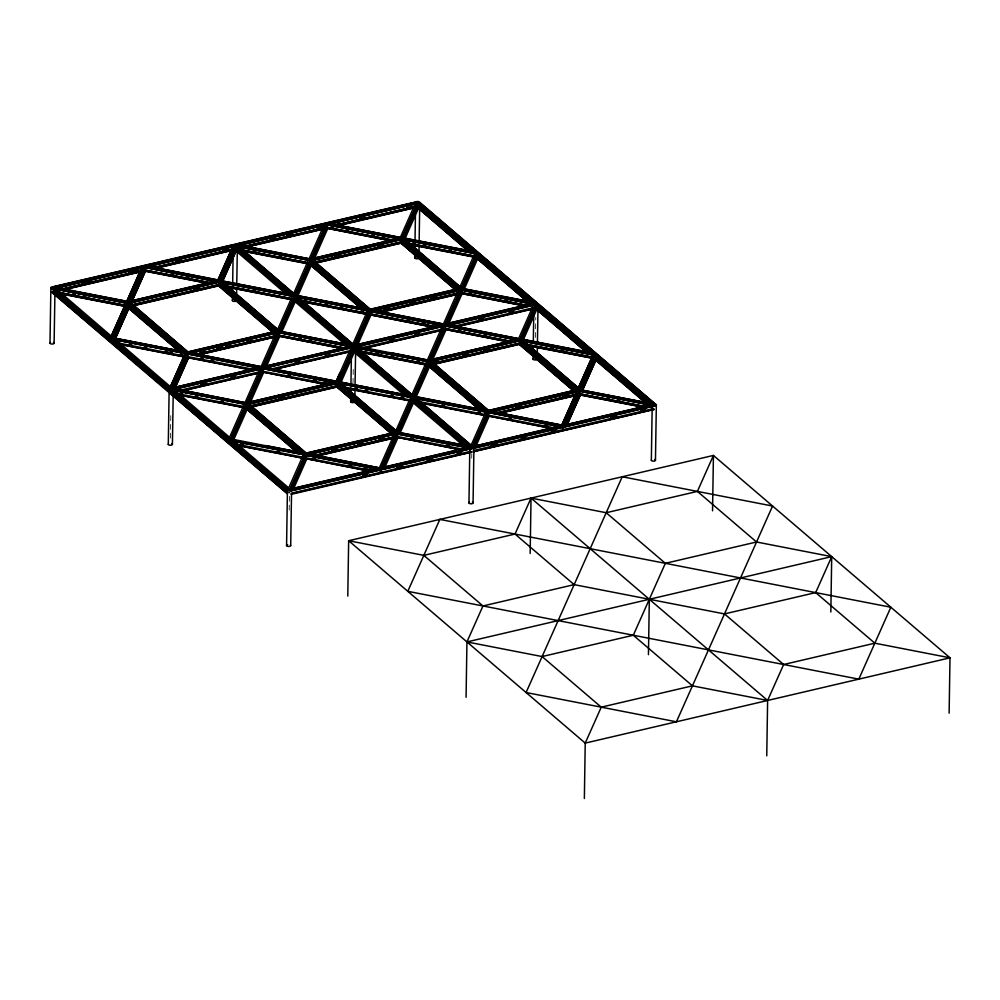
<?xml version="1.0" encoding="UTF-8"?>
<svg xmlns="http://www.w3.org/2000/svg" width="1000" height="1000" viewBox="0 0 1000 1000"><rect width="100%" height="100%" fill="white"/><g stroke="black" fill="none" stroke-linecap="round" stroke-linejoin="round"><path stroke-width="0.75" stroke-dasharray="5 3.75" d="M170.45 438.15L170.812 415.087M289.188 510.125L289.462 493.212M353.025 383.2L353.288 366.287M471.725 458.25L471.8 453.638M535.462 337.488L535.775 317.488M288.575 492.738L289.762 492.612L289.062 492.675M288.675 492.938A2.075 0.95 0.9 0 1 289.975 492.912"/><path stroke-width="1.5" d="M531.688 303.925L462.175 290.175L447.362 323.638L531.688 303.925L462.175 290.387L447.362 323.638M112 339.487L111.962 341.65L53.987 292.062L54 289.862M239.325 247L308.387 260.225L239.325 247L294.925 294.575L239.325 246.775M414.837 396.613L429.562 363.363L483.9 410.062L414.837 396.613L429.562 363.363M232.75 246.65L217.925 280.113L148.425 266.363L232.75 246.65L217.537 280.875L234.775 246.225L233.55 245.8L144.4 266.637M472.825 251.588L418.488 204.887L403.762 238.15L472.825 251.588L418.488 204.887M126 303.087L56.938 289.425L126 303.087L111.275 336.125L112.55 337.212L56.938 289.425M187.975 352.075L130.575 302.75L218.55 282.188L275.95 331.287L187.975 352.075L130.575 302.75M469.237 251.812L418.438 208.363L466.863 250.012M471.1 445.275L416.763 398.575L471.1 445.275L485.825 412.025L416.763 398.575M175.575 386.925L188.538 357.612L250.5 369.675M303.438 454.663L234.375 441.438L233.1 440.35L288.712 487.912L303.438 454.663L234.375 441.438M368.787 470.875L306.837 458.812L368.775 471.087M565.65 424.837L649.963 405.125L565.65 424.837L580.462 391.375L649.975 404.9M221.388 280.788L290.438 294.237L221.388 280.788L236.112 247.537L290.45 294.025M223.3 282.962L292.362 296.188L223.3 282.962L277.638 329.438L292.362 296.188M292.062 488.8L306.887 455.337L376.388 469.087L292.062 488.8L306.887 455.337M360.838 308.087L311.225 265.65L360.838 308.312M351.037 347.837L266.712 367.562L351.037 347.837L336.213 381.312L339.925 372.812M410.65 397.388L341.587 383.938L410.65 397.388L395.925 430.637L341.587 384.15M440.487 325.25L370.988 311.5L356.163 344.963L440.487 325.25L370.988 311.712L356.163 344.963M508.05 341.675L446.1 329.613L508.05 341.887M524.075 305.712L462.125 293.65L524.075 305.925M488.65 410.625L431.25 361.3L519.225 340.737L576.625 389.837L488.65 410.625L431.25 361.3M379.338 467.863L309.837 454.113L379.338 467.863L394.162 434.4L306.4 454.913M413.488 403.013L463.1 445.462M460.025 286.8L405.688 240.1L460.025 286.8L474.75 253.55L405.688 240.1M576.538 391.975L492.212 411.475L561.725 425.225L576.538 391.975L492.212 411.688M57.225 287.9L141.55 267.975L126.737 301.438L57.225 287.9L141.55 268.188M175.225 390.613L244.288 404.062L175.225 390.613L229.562 437.325L244.288 404.062M275.95 331.512L218.55 282.188M357.9 346.45L442.225 326.525L357.9 346.45L427.413 359.988L442.225 326.525M394.237 432.7L336.838 383.375L248.863 404.162L306.262 453.275L394.237 432.7L336.838 383.375M266.712 367.775L408.738 395.425L266.712 367.562M50 343.2L50.875 287.825M170.075 391.6L53.75 292.087L53.788 289.913M54.112 343.025L54.9 294.488M112.325 339.762L112.287 341.925L169.1 390.538M114.162 338.062L183.225 351.525L114.162 338.062L128.887 304.812L183.238 351.3M116.088 340.025L185.15 353.475L116.088 340.025L170.425 386.725L185.138 353.688M115.337 338.787L128.837 308.288L179.625 351.737M168.287 444.387L169.088 392.612A2.075 0.95 0.9 0 1 169.688 391.95M287.175 491.775L172.037 393.275L172.087 390.025L170.062 389.925L287.425 490.325L288.412 489.538L172.087 390.025M230.287 440.675L230.25 442.85L172.25 393.225L172.3 389.975L246.238 403.825M172.413 444.212L173.188 395.688M188.6 354.137L258.1 367.887L188.6 354.137L173.775 387.612L258.1 367.887M214.975 281.337L145.475 267.587L130.662 301.05L214.975 281.337L145.475 267.587M219 281.288L218.95 284.538L132.75 304.688M274.675 332.075L219.188 284.613L219.2 281.2L235.312 245.1L310.487 259.738L401.675 238.412L460.825 289.012L535.988 303.65L519.875 339.75L444.888 325.262L428.938 361.05L519.675 339.837M219.375 284.5L219.425 281.25L235.025 246.25L236.188 246.188L294.188 295.8M219.537 282.475L219.5 284.65L275.975 332.962M232.387 300.55L232.463 295.963M232.537 291.375L232.613 286.8M232.662 283.738L233.075 257.75M288.212 294L236.137 249.438L236.388 247.225M236.575 295.837L236.7 288.25M236.75 285.212L237.275 251.85M245.025 402.625L175.525 388.875L245.025 402.625L259.85 369.162L175.525 388.875M297.925 452.938L247.125 409.487L296.737 452.137M247.175 406.012L301.512 452.713L247.175 406.012L232.45 439.263L301.512 452.713M327.175 384.613L263.712 372.25L325.662 384.538M275.863 333.2L191.55 352.925L275.863 333.2L261.05 366.675L191.55 353.137M277.638 329.438L223.3 282.738M341.688 348.363L279.738 336.3L341.688 348.575M280.525 331.388L349.588 344.837L280.525 331.388L295.25 298.125L349.588 344.837M286.575 545.588L287.375 493.8A2.075 0.95 0.9 0 1 287.512 493.462M290.7 545.413L291.525 493.888M305.562 455.4L305.562 457.725L371.4 470.425M305.763 457.638L305.8 455.475M306.262 453.275L248.863 403.95M311.275 262.387L365.613 308.875L296.55 295.425L365.613 308.875M312.962 260.325L400.938 239.537L458.338 288.863L370.363 309.438L312.962 260.325L400.938 239.75L458.338 288.863M313.05 258.412L397.362 238.688L313.05 258.412L327.863 224.95L397.375 238.475M312.438 258.975L326.538 227.338L326.575 225.162M326.775 225.075L326.737 227.25L393.9 240.325M390.675 433.162L336.788 386.85L251.812 406.712M337.275 383.562L337.238 385.737L251.038 405.887L337.475 385.8L392.962 433.275M337.438 385.65L337.463 383.475M337.475 385.8L337.512 383.638M337.825 383.675L337.788 385.838L393.088 433.137M350.675 401.75L350.725 398.7M350.812 392.6L350.887 388.025M350.938 384.975L351.337 359.062M347.788 596.1L348.65 540.725L713.425 455.438L950 657.825L949.125 713.2M352.812 344.075L298.475 297.375L352.812 344.075L367.537 310.825L298.475 297.375M354.338 352.413L405.138 395.875M406.512 395.188L354.425 350.637L354.462 348.462M406.725 395.138L354.637 350.588L354.675 348.413M354.862 397.025L354.988 389.438M355.062 384.888L355.575 353.038M357.612 348.188L426.675 361.425L357.612 348.188L411.95 394.675L426.675 361.425M370.363 309.438L312.962 260.113M380.363 472.287L380.412 469.038L305.613 454.462L290.4 489.513M380.55 472.212L380.588 470.037M380.812 472.175L380.85 470.012M383.263 467.475L398.088 434.012L467.587 447.762L383.263 467.475L398.088 434.012M394.162 434.4L309.837 454.325M455.938 290.338L400.875 243.012L315.938 262.875M401.362 239.725L401.337 241.9L315.138 262.05M457.062 289.438L401.575 241.962L401.562 239.638M401.763 241.863L401.8 239.688M401.925 239.838L401.887 242L457.188 289.312M415.138 204L330.812 223.725L415.138 204L400.312 237.475L330.788 223.938M414.775 257.913L414.812 254.862M414.913 248.762L414.963 245.712M415.025 241.137L415.425 215.225M470.6 251.35L418.525 206.8L418.55 204.625M470.962 251.425L418.738 206.75L418.775 204.575M418.963 253.188L419.087 245.6M419.15 241.05L419.663 209.2M427.413 359.988L390.737 352.65M479.125 409.288L429.513 366.838L479.125 409.5M449.1 325.138L533.425 305.2L449.1 325.138L518.6 338.663L533.425 305.2M468.963 502.938L469.738 452.638M466.075 697.288L466.938 641.925L482.962 605.962L574.163 584.637L724.5 613.913L815.688 592.6L831.712 556.638L756.538 542L665.35 563.325L633.3 635.237L542.112 656.562L466.938 641.925L831.712 556.638L830.837 612M291.525 493.7L471.85 451.912L470.075 451.438L469.538 447.312L396.812 433.15M291.325 493.225L470.075 451.438L470.125 448.188L291.262 489.875M562.737 429.65L562.8 426.388L488 411.825L472.438 446.75L473.65 447.225L473.562 451.512L654.237 409.263L652.463 408.8L473.6 450.487M473.075 502.775L473.862 451.4M552.688 428.525L489.225 416.163L551.163 428.45M518.6 338.663L449.1 324.913M576.625 390.062L519.225 340.737M519.663 340.913L519.625 343.088L431.912 363.6M519.825 343.013L519.85 340.838M575.35 390.625L519.862 343.162L519.9 340.988M520.087 340.887L520.175 343.2L575.475 390.5M531.975 302.188L477.638 255.487L462.912 288.738L531.975 302.188L477.638 255.487M533.062 359.1L533.112 356.05M533.2 349.963L533.25 346.912M533.337 340.812L533.713 316.425M530.163 553.45L531.038 498.088L606.2 512.725L697.4 491.4L713.425 455.438L712.55 510.812M586.35 352L536.725 309.562L586.337 352.212M537.275 352.863L537.375 346.8M537.45 342.25L537.95 310.4M561.725 425.225L576.538 391.75M562.938 429.562L562.987 426.312L595.138 354.25L144.125 266.425L112.075 338.338L563.088 426.163M563.2 429.538L563.25 426.287L595.188 354.625L653.188 404.25L579.25 390.387L652.2 404.725L652.35 408.7A2.062 0.938 0.9 0 1 652.212 408.525M567.45 424.15L580.413 394.85L643.875 407.2M591.112 352.788L536.763 306.062L522.05 339.338L591.112 352.788L536.788 306.3M584.362 798.487L585.225 743.112L601.25 707.163L692.45 685.837L767.613 700.475L783.637 664.513L874.837 643.188L950 657.825L585.225 743.112L348.65 540.725L423.825 555.363L515.013 534.05L531.038 498.088L767.613 700.475L766.75 755.837M593.038 354.95L523.975 341.287L578.312 388L593.038 354.95L523.975 341.512M582.375 390.65L595.875 360.15L645.487 402.6M648.45 654.65L649.325 599.275M651.35 460.3L652.125 409.988M652.463 408.8L652.513 405.538L473.65 447.225M655.15 405.588L417.7 202.463L52.925 287.75L289.513 490.138L654.275 404.85L579.113 390.213L487.912 411.525L471.887 447.488L396.725 432.85L305.525 454.175L289.513 490.138M655.462 460.125L656.338 404.762M111.275 336.125L126 302.875M131.838 301.75L145.425 271.062L208.888 283.412M261.05 366.675L191.55 352.925M264.975 366.287L349.3 346.562L264.975 366.287L279.788 332.825L349.3 346.35M327.863 224.95L397.362 238.688M333.275 382.525L263.775 368.775L248.95 402.25L333.275 382.525L263.775 368.775M354.4 348.725L339.675 381.987L354.4 348.725L408.738 395.425M459.975 449.55L398.025 437.488L459.975 449.762M411.95 394.675L357.612 347.975M398.812 432.575L413.537 399.325L467.875 446.025L398.812 432.575L413.537 399.325M574.225 391.525L519.175 344.2L434.225 364.062M558.775 426.45L489.275 412.688L474.45 446.163L558.775 426.45L489.275 412.688M578.312 388L593.038 354.738M580.462 391.375L649.963 405.125M581.2 389.938L650.263 403.387L581.2 389.938L595.925 356.675L650.263 403.162M128.887 304.812L183.225 351.525M170.425 386.725L185.15 353.475M236.112 247.537L290.438 294.237M239.613 245.263L323.938 225.325L239.613 245.263L309.125 258.788L323.938 225.325M279.788 332.825L349.3 346.562M309.125 258.788L239.625 245.037M389.762 240.487L327.812 228.412L389.762 240.7M395.925 430.637L341.587 383.938M400.312 237.475L330.812 223.725M595.925 356.675L650.263 403.387M130.662 301.05L214.988 281.125M272.65 332.212L218.5 285.663L133.55 305.512M434.387 327.325L370.938 314.975L434.387 327.55M285.663 293.663L236.05 251.012L222.55 281.512M373.925 310.487L460.2 290.325L373.925 310.487L443.438 324.025L458.25 290.562M431.337 359.6L515.65 339.888L431.337 359.6L446.15 326.138L515.662 339.675M474.45 446.163L558.775 426.225M485.825 412.025L416.763 398.787M248.95 402.25L333.275 382.312M474.75 253.55L405.675 240.312M443.438 324.025L373.938 310.275M173.238 389.487L173.088 388.775L262.238 367.938M54.975 288.125L143.95 266.75M291.388 489.975L291.225 490.9L654.525 405.788A2.075 0.95 0.9 0 0 656.3 405.087A2.075 0.95 0.9 0 0 655.425 404.075L419.762 202.375A2.075 0.95 0.9 0 0 418.175 201.55A2.075 0.95 0.9 0 0 415.962 201.912L52.688 286.8A2.075 0.95 0.9 0 0 50.912 287.5A2.075 0.95 0.9 0 0 51.788 288.512L287.438 490.112A2.075 0.95 0.9 0 0 289.025 491.05A2.075 0.95 0.9 0 0 291.238 490.675L471.975 448.413M126.737 301.438L141.55 267.975M128.262 302.5L144.213 266.712L219.2 281.2M113.8 337.525L127.9 305.887M130.4 300.275L143.9 270M112.163 341.788L128.1 306.012L181.038 351.312M130.662 300.25L144.162 269.975L209.788 282.75M115.337 338.575L128.837 308.288M131.838 301.537L145.425 271.062M396.725 432.85L337.575 382.25L246.388 403.575L171.213 388.938L187.237 352.975L278.438 331.662L428.775 360.938L519.963 339.613L579.113 390.213M173.325 387.275L187.05 356.488M221.637 278.863L224.137 273.263M225.375 270.462L234.112 250.888M173.588 387.262L187.275 356.525L254.638 369.525M221.25 280.3L234.975 249.513L236.137 249.438M174.963 388.1L188.538 357.612M222.55 281.3L236.05 251.012M293.663 293.475L308.387 260.225M230.5 439.725L246.438 403.95L305.262 454.275M246.55 403.688L262.5 367.912L337.287 382.475L246.55 403.688L337.525 382.55L396.55 433.05L305.575 454.312L246.388 403.575M262.575 367.738L294.513 296.075L352.512 345.7L278.575 331.838L351.637 346.188A2.075 0.95 0.8 0 0 351.712 346.887M310.538 260.113L294.6 295.887L369.487 310.587M310.65 259.85L326.587 224.075L401.575 238.562L417.7 202.463M232.712 437.35L246.188 407.088M248.7 401.463L262.188 371.2M264.713 365.513L278.212 335.238M280.775 329.462L294.262 299.2M296.8 293.512L310.287 263.25M312.787 257.625L326.275 227.35L244.688 246.438M232.288 438.85L246.388 407.212L299.325 452.5M248.337 402.812L262.45 371.163L328.275 383.862M264.363 366.863L278.475 335.213L343.787 347.925M280.363 330.975L294.462 299.337L347.725 344.9M296.388 295.012L310.475 263.375M296.55 295.425L311.275 262.175M233.625 439.988L247.125 409.487M250.125 402.95L263.712 372.25M266.137 367.038L279.738 336.3M281.7 332.1L295.188 301.825L293.275 300.175M297.725 296.15L311.225 265.65M314.225 259.113L327.812 228.412M460.825 289.012L369.625 310.338L337.488 382.4L262.7 367.837L351.838 346.987L352.938 347.7M292.262 487.025L304.088 460.475M339.3 381.45L341.175 377.262M342.425 374.462L353.025 350.675A2.075 0.95 0.9 0 1 352.65 350.613M355.25 345.65L357.1 341.512M358.338 338.738L362.038 330.438M363.275 327.675L365.112 323.525M366.35 320.763L369.438 313.837M403.4 237.613L407.137 229.225M408.387 226.425L417.113 206.838A2.075 0.95 0.9 0 1 416.4 206.675M292.475 487.1L304.938 459.125M339.538 381.5L353.263 350.7L354.425 350.637M355.4 345.9L369.663 313.888L433.775 326.375M403.638 237.662L417.35 206.863L418.525 206.8M403.762 238.15L418.488 205.1M293.863 488.113L306.837 458.812M340.838 382.7L354.338 352.2M357.962 344.288L370.938 314.975M404.938 238.863L418.438 208.363M380.6 468.95L476.85 253.05L326.512 223.775L230.3 439.588L380.7 468.812M380.863 468.925L412.8 397.275L470.8 446.887L470.012 447.287M428.825 361.312L412.887 397.075L487.65 411.637M444.963 325.087L476.887 253.438L534.888 303.05L460.913 289.312M383.625 465.325L395.887 437.8M398.45 432.038L411.938 401.775M414.475 396.075L427.962 365.812M431.688 357.45L443.963 329.925M447.713 321.488L459.975 293.962M462.55 288.2L476.037 257.938M383.263 466.675L396.15 437.775M398.65 432.163L412.137 401.9M414.675 396.213L428.162 365.95M431.337 358.8L444.837 328.525L511.987 341.6M447.362 322.837L460.85 292.562L527.325 305.512M462.738 288.325L476.838 256.688L530.112 302.262M462.912 288.738L477.625 255.7M384.438 468.188L398.025 437.488M399.988 433.3L413.488 402.8M416.012 397.337L429.513 366.838M432.512 360.087L446.1 329.613M448.537 324.125L462.125 293.65M464.087 289.462L477.575 258.95L527.2 301.4M474.625 444.438L487.1 416.438M521.688 338.812L524.188 333.212M525.425 330.412L535.4 308.038M474.35 445.6L487.95 415.075L553.787 427.775M521.925 338.85L535.638 308.062L536.812 307.987L588.888 352.55M475.637 446.863L489.225 416.163M523.225 340.062L536.725 309.562M565.388 424.062L578.888 393.787M580.225 390.775L594.938 357.75M565.65 424.038L579.15 393.762L644.638 406.512M580.425 390.9L595.125 357.887L648.4 403.45M567.45 423.938L580.413 394.85M582.375 390.438L595.875 360.15M534.012 303.55L533.925 303.712A2.075 0.95 0.9 0 0 535.45 304.775M169.35 391.938L51.725 291.988L53.75 292.087M418.787 203.487L419.775 202.7L537.125 303.1L535.112 303M418.738 206.75L419.462 206.412M537.075 304.688L538.062 303.888L655.425 404.288L653.4 404.2M537.75 307.6L537.025 307.938L589.25 352.625M54 288.762L127.95 302.638M326.337 224.1L237.312 245.113A2.112 0.963 1.4 0 1 237.288 245.637M326.788 223.988L415.938 203.15L417.088 203.762M148.425 266.575L232.75 246.863M81.7 283.75L90.812 281.613M128.775 272.738L137.875 270.613M175.837 261.737L180.387 260.675M222.9 250.738L227.45 249.675M270.163 239.688L274.713 238.612M286.863 235.775L292.938 234.363M317.225 228.675L321.788 227.613M336.962 224.062L340 223.35M359.738 218.738L364.288 217.675M406.8 207.738L411.362 206.675M60.7 289.325L140.975 270.55M153.1 267.725L231.863 249.3M244.6 246.325L323.363 227.913M333.963 225.438L414.25 206.663M60.8 289.425L140.875 270.712M153.375 267.787L233.113 249.137M334.288 225.487L414.375 206.762M64.713 289.4L140 271.8M154.4 268.425L231.188 250.475M323.888 228.8L247.175 246.737M338.288 225.438L415.075 207.488M64.7 289.613L139.987 272.013M154.388 268.65L231.188 250.688M247.087 246.975L323.888 229.013M338.275 225.65L415.075 207.7M52.925 287.75L128.1 302.387L219.288 281.062L278.438 331.662L219.55 281.388M128.262 302.625L219.237 281.35L278.263 331.85L187.288 353.125L128.1 302.387M130.575 302.962L218.55 282.4M193.85 289.738L199.875 288.337M335.062 256.712L340.95 255.338M377.987 246.675L382.45 245.637M132.762 304.812L219.188 284.613M315.138 262.175L401.575 241.962M133.55 305.738L218.487 285.875M315.938 263.087L400.875 243.225M187.975 351.863L275.95 331.287M370.363 309.212L458.338 288.65M200.062 352.713L204.613 351.65M216.737 348.812L222.812 347.388M225.837 346.688L230.387 345.613M247.075 341.712L251.625 340.65M383.963 309.713L388.512 308.65M409.75 303.688L414.3 302.625M430.975 298.725L435.525 297.663M194.812 354.6L275.188 335.812M378.725 311.6L457.562 293.175M196.55 354.325L275.188 335.938M378.938 311.688L457.575 293.3M199.025 354.637L274.312 337.038M379.9 312.337L458.2 294.037M199.013 354.85L274.312 337.25M379.9 312.562L458.2 294.25M258.113 367.675L173.775 387.612M356.175 344.75L440.487 325.037M447.362 323.425L531.688 303.712M171.213 388.938L535.988 303.65M444.625 325.3L355.475 346.138A2.087 0.95 0.2 0 1 355.55 346.838L428.675 361.075M445.075 325.188L534.225 304.35M175.525 389.1L259.85 369.162M200.825 384.75L206.85 383.338M230.938 377.7L235.463 376.65M478.925 319.725L483.438 318.663M509.038 312.688L513.55 311.625M295.038 362.725L299.55 361.662M325.15 355.675L329.663 354.625M389.237 340.688L393.75 339.637M414.837 334.712L419.35 333.65M178.975 390.525L259.163 371.9M271.588 368.862L350.275 350.6M362.863 347.525L441.55 329.263M452.463 326.575L532.663 307.95M183 390.588L258.288 372.987M272.688 369.625L350.988 351.312M363.875 348.3L442.175 330M456.575 326.625L531.862 309.025M183 390.812L258.275 373.212M274.188 369.487L349.475 351.887M363.875 348.512L442.175 330.213M456.575 326.85L531.862 309.237M248.863 404.162L336.838 383.587M431.25 361.512L519.225 340.95M279.012 398.675L283.525 397.625M432.775 362.725L437.3 361.662M462.9 355.688L467.413 354.625M483.975 350.75L490 349.35M433.425 363.363L519.862 343.162M251.838 406.925L336.788 387.062M434.225 364.288L519.163 344.425M306.275 453.05L394.25 432.488M488.65 410.412L576.625 389.837M578.938 390.4L487.962 411.675L428.938 361.175L519.913 339.9L578.938 390.4L488.2 411.737L562.987 426.312M305.812 454.387L396.55 433.175M332 450.712L336.55 449.65M357.788 444.688L362.337 443.625M379.012 439.725L383.562 438.663M515.9 407.713L520.45 406.65M562.925 396.725L567.475 395.662M314.625 455.45L393.475 437.013M497.013 412.8L575.862 394.363M314.837 455.525L393.475 437.137M497.225 412.875L575.862 394.487M315.8 456.188L394.1 437.875M498.188 413.537L574.987 395.588M315.8 456.4L394.1 438.088M499.688 413.4L574.975 395.8M292.075 488.587L376.4 468.875M383.263 467.262L467.587 447.55M362.788 475.725L367.3 474.675M396.763 467.788L402.788 466.375M426.875 460.75L432.9 459.338M456.987 453.7L461.512 452.65M490.962 445.763L496.987 444.35M521.075 438.725L525.6 437.663M551.188 431.675L555.712 430.625M610.763 417.75L616.788 416.337M640.875 410.712L645.387 409.65M288.625 489.487L289.788 489.425M170.338 388.288L171.5 388.225M172.037 393.275L170.012 393.188L287.375 493.587M472.175 446.775L471.012 446.838L413.013 397.225L487.775 411.775M353.888 345.575L352.725 345.65L294.725 296.025M471.9 448.65L470.125 448.188M72.475 294.35L75.525 294.95M83.175 296.438L86.237 297.025M580.413 395.062L644.125 407.463M483.9 409.85L414.85 396.4M346.037 388.5L409.1 400.775M265.863 445.562L301.525 452.5M237.325 445.275L301.887 457.837M403.775 237.925L472.837 251.375M476.7 253.3L401.812 238.6L417.4 203.625L418.575 203.538L476.575 253.162M330.75 227.413L333.775 228M345.863 230.35L348.875 230.938M371.55 235.35L374.575 235.95M382.125 237.413L385.15 238M412.725 243.375L415.725 243.962M423.225 245.425L426.238 246M448.75 250.387L451.75 250.975M407.863 243.05L475 256.112M326.538 227.338L393.7 240.413M407.987 243.188L475.125 256.262M410.138 244.45L473.188 256.725M410.138 244.662L473.188 256.938M462.912 288.525L531.975 301.975M310.387 259.875L236.4 246.137L294.4 295.75M253.162 251.388L256.188 251.975M278.85 256.388L281.863 256.975M468.862 293.387L471.863 293.975M504.9 300.4L507.9 300.988M242.288 249.887L307.312 262.55M460.9 292.45L527.962 305.512M243.238 250.188L307.238 262.65M243.775 251.137L306.837 263.412M243.775 251.35L306.825 263.625M148.425 266.363L217.938 279.9M522.062 339.125L591.125 352.575M219.425 281.25L294.312 295.95M444.7 325.112L369.712 310.625L354.125 345.6A2.075 0.95 0.9 0 1 355.363 346.037M594.987 354.5L520.1 339.8L535.7 304.8L536.862 304.738L594.862 354.35M298.463 297.587L367.537 310.825M515.65 339.888L446.15 326.138M171.038 274.462L174.05 275.062M186.137 277.413L189.163 278M252.85 290.4L255.863 290.988M304 300.363L307 300.95M325.025 304.45L328.025 305.038M340.037 307.375L343.038 307.962M361.062 311.475L364.062 312.062M407.113 320.438L410.138 321.025M422.225 323.387L425.25 323.975M458.113 330.375L461.125 330.962M483.8 335.375L486.812 335.962M550.525 348.363L553.525 348.95M561.038 350.412L564.038 351M144.35 269.887L209.988 282.675M227 285.988L291.087 298.463M300.65 300.325L367.775 313.4M369.862 313.8L435.487 326.587M445.025 328.438L512.188 341.525M526.15 344.237L591.763 357.013M227.138 286.137L291.212 298.612M300.775 300.475L367.912 313.55M527.8 344.688L591.888 357.163M227.75 287.087L290.8 299.375M302.925 301.725L365.975 314.012M526.925 345.35L592.987 358.212M145.425 271.275L208.888 283.637M227.75 287.3L290.8 299.587M302.913 301.95L365.975 314.225M528.425 345.863L592.975 358.425M57.237 287.688L126.737 301.225M55.6 288.425L128 302.525M428.625 361.188L354.688 347.325L412.688 396.95M298.488 338.363L301.488 338.95M309 340.412L312 341M606.663 398.375L609.675 398.963M617.175 400.425L620.175 401.012M375.988 353.45L379 354.05M391.087 356.4L394.113 356.987M416.775 361.4L419.8 361.987M57.938 292.15L124.812 305.163M278.525 335.1L344.775 348M360.15 351L427.1 364.038M579.2 393.65L644.712 406.413M57.8 292.238L124.85 305.3M360 351.087L427.05 364.137M61.388 293.775L125.95 306.35M362.062 352.325L425.125 364.6M61.388 293.988L125.95 306.562M362.062 352.537L425.112 364.825M492.212 411.475L561.725 425M187.525 353.188L262.312 367.762M112.338 338.675L187.1 353.225M262.125 367.837L187.325 353.275L171.737 388.25A2.075 0.95 0.9 0 1 172.975 388.688M412.6 397.137L337.837 382.587L396.662 432.912M129.125 344.462L132.125 345.05M144.137 347.388L147.137 347.975M165.162 351.488L172.675 352.95M180.175 354.4L183.175 354.988M200.55 358.375L203.575 358.963M211.125 360.438L214.15 361.025M287.812 375.363L290.837 375.962M313.5 380.375L316.525 380.962M324.075 382.425L327.1 383.013M354.625 388.375L357.638 388.963M365.138 390.425L368.137 391.012M390.662 395.4L393.663 395.975M401.175 397.438L404.175 398.025M441.812 405.35L444.812 405.938M477.837 412.375L480.838 412.962M508.787 418.4L511.8 418.988M545.05 425.462L548.075 426.05M118.263 342.975L184 355.887M343.762 386.887L411.025 400.1M418.938 401.525L486.2 414.738M119.038 344.075L185.087 356.938M346.037 388.288L409.1 400.562M421.213 402.925L485.763 415.487M119.025 344.3L185.1 357.163M188.538 357.825L250.487 369.9M421.2 403.137L484.263 415.412M398.812 432.362L467.875 445.812M398.075 434.225L467.587 447.762M180 393.45L183.025 394.038M195.113 396.4L198.125 396.987M220.8 401.4L223.812 401.987M410.775 438.387L413.775 438.975M446.8 445.412L449.8 445.988M179.075 393.9L243.188 406.375M396.763 436.4L465.213 449.613M179.675 394.963L244.237 407.537M179.675 395.188L244.237 407.762M230.625 439.862L305.387 454.425M306.887 455.55L376.388 469.087M240.712 444.35L243.75 444.95M277.162 451.45L280.2 452.05M312.8 458.387L315.825 458.988M349.062 465.45L352.088 466.037M364.175 468.4L367.2 468.988M236.55 444.162L303.812 457.388M238.812 445.788L301.875 458.062M652.513 405.538L654.287 406.012L473.612 448.25L473.762 447.325M237.075 244.838L235.3 244.375L415.962 202.138L415.812 203.05M54.688 287.488L52.912 287.013L233.588 244.775L233.438 245.7M429.562 363.587L483.9 410.062M476.9 256.5L530.312 302.2M595.188 357.7L648.6 403.387M527.2 301.625L477.575 258.95M595.862 360.375L645.487 402.812M523.975 341.287L578.312 387.775M697.4 491.4L756.538 542M815.688 592.6L874.837 643.188M400.875 243.012L455.938 290.125M519.175 344.2L574.237 391.312M310.487 259.738L369.625 310.338M428.775 360.938L487.912 411.525M606.2 512.725L665.35 563.325M724.5 613.913L783.637 664.513M310.587 263.238L363.725 308.688M428.888 364.438L483.188 410.887M235.312 245.1L471.887 447.488M397.725 386.025L400.087 388.05M413.537 399.538L467.875 446.025M236.35 249.387L289.613 294.962M294.675 299.288L348.025 344.925M412.962 400.475L466.225 446.05M412.75 400.525L464.825 445.087M293.938 300.75L344.812 344.263M515.013 534.05L574.163 584.637M633.3 635.237L692.45 685.837M218.5 285.663L273.562 332.762M336.788 386.85L391.85 433.95M423.825 555.363L482.962 605.962M542.112 656.562L601.25 707.163M128.212 305.875L181.337 351.325M246.5 407.075L299.625 452.525M128.837 308.512L179.638 351.962M230.575 443.125L287.387 491.725M169.088 392.612L51.725 292.213A2.075 0.95 0.9 0 0 54.3 292.137M287.375 493.8L170.012 393.4A2.075 0.95 0.9 0 0 172.587 393.338M654.737 459.5A2.075 0.95 0.9 0 1 655.163 460.737A2.075 0.95 0.9 0 1 652.55 461.062A2.075 0.95 0.9 0 1 651.425 459.913M537.1 359.312A2.075 0.95 0.9 0 1 534.138 359.837A2.075 0.95 0.9 0 1 533.525 358.387M418.65 257.4A2.075 0.95 0.9 0 1 418.038 258.612A2.075 0.95 0.9 0 1 415.312 258.45A2.075 0.95 0.9 0 1 415.238 257.2M236.688 249.5A2.075 0.95 0.9 0 1 234.6 249.675M236.5 300.387A2.075 0.95 0.9 0 1 234.262 301.413A2.075 0.95 0.9 0 1 232.463 300.175M354.787 401.575A2.075 0.95 0.9 0 1 353.237 402.587A2.075 0.95 0.9 0 1 350.8 401.975A2.075 0.95 0.9 0 1 351.75 400.812M472.35 502.15A2.075 0.95 0.9 0 1 472.612 503.488A2.075 0.95 0.9 0 1 469.688 503.562A2.075 0.95 0.9 0 1 469.438 502.225M290.4 489.288A2.075 0.95 0.9 0 1 291.262 489.65M291.462 493.638A2.075 0.95 0.9 0 1 291.175 494.363L471.85 452.125A2.075 0.95 0.9 0 1 469.812 451.375M290.462 545.075A2.075 0.95 0.9 0 1 289.625 546.337A2.075 0.95 0.9 0 1 286.812 545.925A2.075 0.95 0.9 0 1 287.65 544.65M171.675 443.6A2.075 0.95 0.9 0 1 172.1 444.825A2.075 0.95 0.9 0 1 169.488 445.15A2.075 0.95 0.9 0 1 168.363 444.012M53.388 342.4A2.075 0.95 0.9 0 1 53.65 343.738A2.075 0.95 0.9 0 1 50.725 343.812A2.075 0.95 0.9 0 1 50.475 342.488M537.362 308.05A2.075 0.95 0.9 0 1 535.4 308.25M473.537 450.662A2.075 0.95 0.9 0 1 473.562 451.725L654.225 409.487A2.075 0.95 0.9 0 1 652.2 408.725M354.975 350.688A2.075 0.938 0.9 0 1 352.488 350.788M419.075 206.85A2.075 0.95 0.9 0 1 416.587 206.95M128.15 302.762L112.212 338.525L186.975 353.088L128.15 302.762M353.312 347.45L337.713 382.438L412.475 397L354.475 347.375L353.312 347.45M439.85 519.412L407.8 591.325L858.812 679.15L890.85 607.238L439.85 519.412M622.225 476.763L526.087 692.525L676.425 721.8L772.562 506.037L622.225 476.763M169.4 388.675L51.775 288.738L53.8 288.825L170.125 388.338L169.4 388.675M401.625 238.713L310.65 259.975L369.675 310.475L460.65 289.212L401.625 238.713"/></g></svg>
